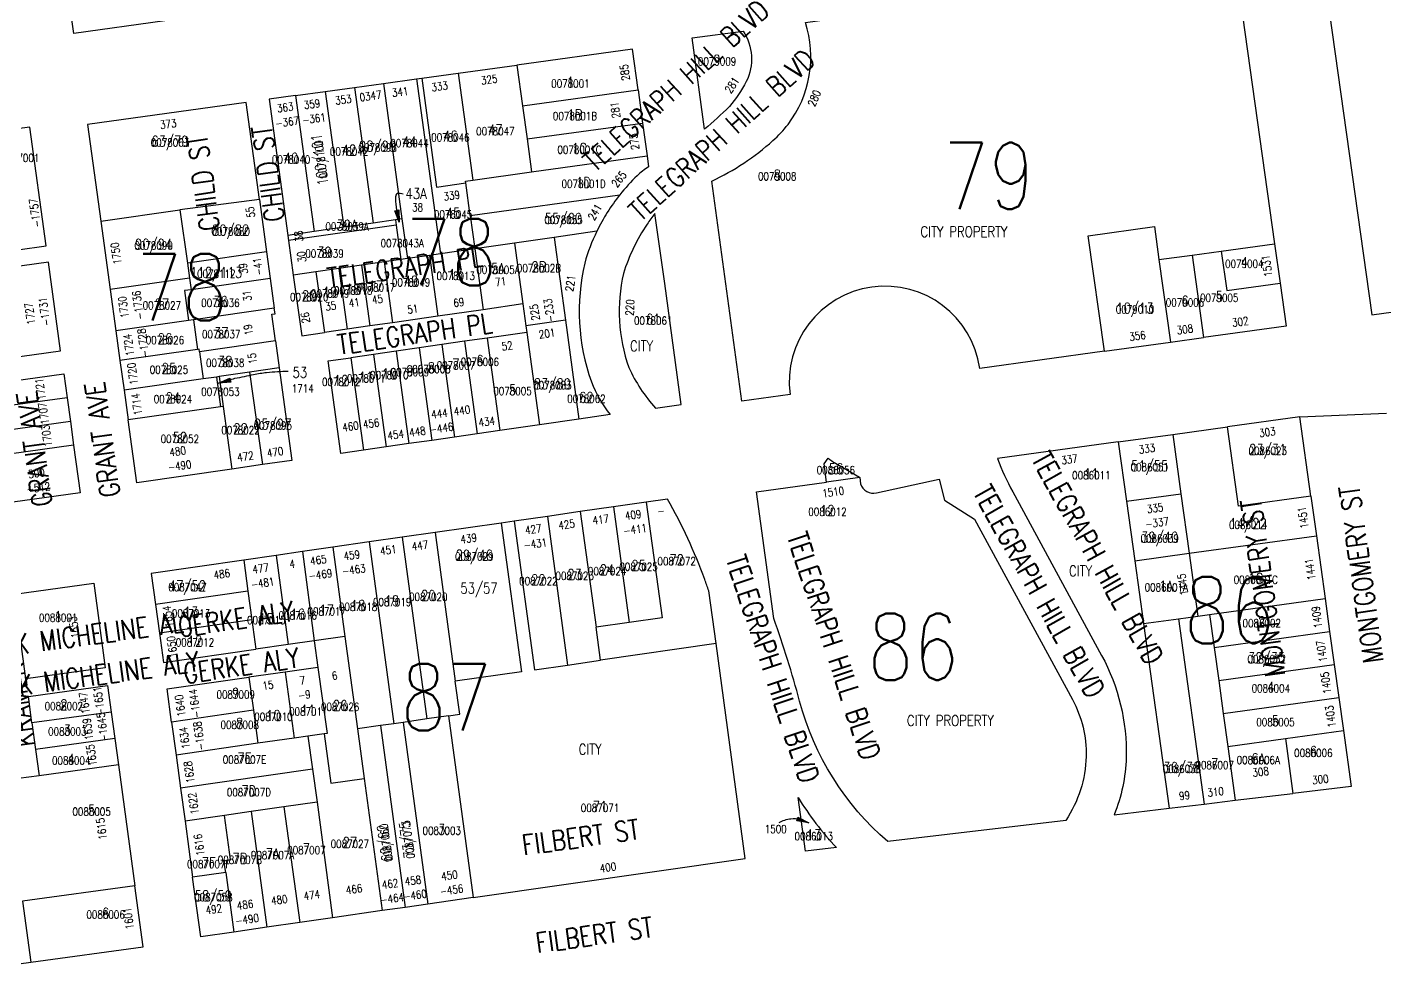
# Model space of a CAD drawing. Header units: feet. Extents: x 6006313 to 6012512, y 2119126 to 2122695.
# Drawn here: x 6010402 to 6011421, y 2119958 to 2120670 of the extents above; entities that cross this region are included whole.
import ezdxf
from ezdxf.enums import TextEntityAlignment as Align

# ---------------------------------------------------------------- set-up
doc = ezdxf.new("R2010")
doc.units = ezdxf.units.FT
doc.header["$LTSCALE"] = 100
doc.header["$MEASUREMENT"] = 0
doc.layers.get('0').update_dxf_attribs({"linetype": 'CONTINUOUS'})
for name, color, linetype in [('ADDRESS', 1, 'CONTINUOUS'), ('BLKLOT', 2, 'CONTINUOUS'), ('BLOCK_NUMBERS', 3, 'CONTINUOUS'), ('LEADER', 7, 'CONTINUOUS'), ('LOT_LINES', 4, 'CONTINUOUS'), ('LOT_NUMBERS', 7, 'CONTINUOUS'), ('ROW', 6, 'CONTINUOUS'), ('ST_NAME_IN_BLK', 7, 'CONTINUOUS'), ('ST_NAME_IN_ST', 6, 'CONTINUOUS')]:
    doc.layers.add(name, color=color, linetype=linetype)
doc.styles.add('ADDTXT', font='ROMANS.shx', dxfattribs={"width": 0.8, "height": 6})
doc.styles.add('BLKLOT', font='ROMANS.shx', dxfattribs={"width": 0.8, "height": 6})
doc.styles.add('BLOCK_NO', font='ROMANS.SHX', dxfattribs={"width": 0.8, "height": 50})
doc.styles.add('LOT_NO', font='ROMANS.shx', dxfattribs={"width": 0.8, "height": 8})
doc.styles.add('SI', font='ROMANS.shx', dxfattribs={"width": 0.8, "height": 15})

# ---------------------------------------------------------------- blocks, each defined once
blk = doc.blocks.new('ARR')
for points in [[(0, 0), (1.5, -9), (-1.5, -9)], [(0, -1.2), (1.3, -8.8), (-1.3, -8.8)], [(0, -2.4), (1, -8.6), (-1, -8.6)], [(0, -3.6), (0.8, -8.4), (-0.8, -8.4)], [(0, -4.9), (0.6, -8.2), (-0.6, -8.2)], [(0, -6.1), (0.3, -8), (-0.3, -8)], [(0, -7.3), (0.1, -7.8), (-0.1, -7.8)]]:
    blk.add_lwpolyline(points, close=True)

msp = doc.modelspace()

# ---------------------------------------------------------------- linework, layer by layer
at = {"layer": 'LEADER'}
for points in [[(6010684.4, 2120545.2, 0.108134), (6010680.2, 2120545.6, 0.305423), (6010679, 2120544.5, 0.075197), (6010678.7, 2120542, 0.02142), (6010679.5, 2120533.1, 0.017037), (6010680.3, 2120528.6, 0.017003), (6010681.4, 2120524.2)], [(6010598.3, 2120412.2, 0.01653), (6010582.1, 2120411.2, 0.027046), (6010572.2, 2120409.7, 0.001702), (6010558.1, 2120406.8, 0.004896), (6010553.3, 2120405.7, 0.016463), (6010551.4, 2120405.2, 0.00594), (6010546.1, 2120403.5)], [(6010966.4, 2120073.9, -0.055338), (6010970.7, 2120075.8, -0.055338), (6010975.3, 2120076.8, -0.081262), (6010982.2, 2120076.3, -0.081262), (6010988.6, 2120073.6)]]:
    msp.add_lwpolyline(points, format="xyb", dxfattribs=at)
at = {"layer": 'LOT_LINES'}
for p, q in [((6011357, 2120378.2), (6011422, 2120381)), ((6010832.5, 2120195.6), (6010829.1, 2120220.4)), ((6010807.7, 2120192), (6010832.5, 2120195.6))]:
    msp.add_line(p, q, dxfattribs=at)
for points in [[(6010769.7, 2120642), (6010774, 2120611.3)], [(6010669.7, 2120628.2), (6010683.6, 2120526.6)], [(6010694.5, 2120631.6), (6010712.5, 2120500.4)], [(6010698.4, 2120632.2), (6010709.6, 2120550.5), (6010731.4, 2120553.6)], [(6010725.7, 2120635.9), (6010736.7, 2120555.7)], [(6010603.8, 2120619.1), (6010617.8, 2120517.1)], [(6010626.1, 2120622.2), (6010640.1, 2120520.3)], [(6010647.9, 2120625.2), (6010661.9, 2120523.4)], [(6010774, 2120611.3), (6010860.6, 2120623.3)], [(6010774, 2120611.3), (6010777.4, 2120586.6)], [(6010777.4, 2120586.6), (6010864, 2120598.5)], [(6010777.4, 2120586.6), (6010780.8, 2120561.8)], [(6010780.8, 2120561.8), (6010867.4, 2120573.8)], [(6010731.4, 2120553.6), (6010731.2, 2120554.9), (6010736.7, 2120555.7)], [(6010736.7, 2120555.7), (6010780.8, 2120561.8)], [(6010734.8, 2120529.2), (6010731.4, 2120553.6)], [(6010576.7, 2120541.1), (6010517.1, 2120533.5)], [(6010734.8, 2120529.2), (6010847, 2120544.7)], [(6010457.8, 2120525), (6010517.1, 2120533.5)], [(6010517.1, 2120533.5), (6010522.7, 2120493.3)], [(6010678.7, 2120525.9), (6010661.9, 2120523.4)], [(6010683.6, 2120526.6), (6010678.7, 2120525.9)], [(6010678.7, 2120525.9), (6010679.2, 2120521.9)], [(6010683.6, 2120526.6), (6010687.7, 2120496.8)], [(6010734.8, 2120529.2), (6010738.3, 2120504.1)], [(6010617.8, 2120517.1), (6010598, 2120514.2)], [(6010679.2, 2120521.9), (6010598.6, 2120510.3)], [(6010640.1, 2120520.3), (6010617.8, 2120517.1)], [(6010661.9, 2120523.4), (6010640.1, 2120520.3)], [(6010679.2, 2120521.9), (6010682.8, 2120496.1)], [(6010829.7, 2120517.3), (6010797.6, 2120512.7)], [(6011210.5, 2120427.3), (6011198.3, 2120514), (6011247.9, 2120520.8), (6011251.3, 2120496.1)], [(6010767.9, 2120508.4), (6010738.3, 2120504.1)], [(6010797.6, 2120512.7), (6010767.9, 2120508.4)], [(6010767.9, 2120508.4), (6010774.2, 2120462.8)], [(6010797.6, 2120512.7), (6010806.1, 2120450.7)], [(6011297.9, 2120502.5), (6011338, 2120508)], [(6010582.1, 2120501.8), (6010522.7, 2120493.3)], [(6010670.2, 2120494.3), (6010653.2, 2120491.9)], [(6010682.8, 2120496.1), (6010670.2, 2120494.3)], [(6010670.2, 2120494.3), (6010676.5, 2120448.7)], [(6010687.7, 2120496.8), (6010682.8, 2120496.1)], [(6010704.2, 2120499.2), (6010687.7, 2120496.8)], [(6010712.5, 2120500.4), (6010704.2, 2120499.2)], [(6010704.2, 2120499.2), (6010710.5, 2120453.6)], [(6010738.3, 2120504.1), (6010712.5, 2120500.4)], [(6010738.3, 2120504.1), (6010744.5, 2120458.5)], [(6011251.3, 2120496.1), (6011276.1, 2120499.5)], [(6011251.3, 2120496.1), (6011260, 2120434.2)], [(6011276.1, 2120499.5), (6011297.9, 2120502.5)], [(6011276.1, 2120499.5), (6011284.8, 2120437.6)], [(6011297.9, 2120502.5), (6011302.1, 2120472.8), (6011342.2, 2120478.3)], [(6010522.7, 2120493.3), (6010524.2, 2120482.2)], [(6010619.1, 2120487), (6010602.1, 2120484.5)], [(6010636.2, 2120489.4), (6010619.1, 2120487)], [(6010619.1, 2120487), (6010625.4, 2120441.4)], [(6010653.2, 2120491.9), (6010636.2, 2120489.4)], [(6010636.2, 2120489.4), (6010642.4, 2120443.8)], [(6010653.2, 2120491.9), (6010659.4, 2120446.3)], [(6010524.2, 2120482.2), (6010464.8, 2120473.6)], [(6010524.2, 2120482.2), (6010525.4, 2120473.5)], [(6010584.8, 2120482), (6010525.4, 2120473.5)], [(6010525.4, 2120473.5), (6010520.4, 2120472.8), (6010523.5, 2120450.5)], [(6010587.8, 2120459.7), (6010527.2, 2120451)], [(6010523.5, 2120450.5), (6010469.1, 2120442.6)], [(6010527.2, 2120451), (6010523.5, 2120450.5)], [(6010527.2, 2120451), (6010530.3, 2120428.7)], [(6010806.1, 2120450.7), (6010776.4, 2120446.5)], [(6010806.1, 2120450.7), (6010816.3, 2120376.4)], [(6010588.7, 2120435.1), (6010531.8, 2120426.9)], [(6010730.4, 2120434.8), (6010739.9, 2120365.4)], [(6010747.4, 2120437.2), (6010757, 2120367.9)], [(6010777.1, 2120441.5), (6010786.6, 2120372.2)], [(6010530.3, 2120428.7), (6010472.1, 2120420.4)], [(6010531.8, 2120426.9), (6010531.5, 2120428.9), (6010530.3, 2120428.7)], [(6010531.8, 2120426.9), (6010534.6, 2120406.6)], [(6010662.2, 2120425), (6010671.7, 2120355.6)], [(6010679.2, 2120427.4), (6010688.8, 2120358.1)], [(6010696.4, 2120429.9), (6010705.9, 2120360.5)], [(6010713.4, 2120432.3), (6010722.9, 2120363)], [(6010591.5, 2120414.8), (6010569.3, 2120411.6)], [(6010645.2, 2120422.5), (6010654.7, 2120353.2)], [(6010534.6, 2120406.6), (6010475.2, 2120398.1)], [(6010544.5, 2120408), (6010534.6, 2120406.6)], [(6010546.6, 2120408.3), (6010544.5, 2120408)], [(6010544.5, 2120408), (6010547.5, 2120385.7)], [(6010569.3, 2120411.6), (6010546.6, 2120408.3)], [(6010546.6, 2120408.3), (6010549.6, 2120386)], [(6010569.3, 2120411.6), (6010578.9, 2120342.3)], [(6010432.4, 2120392.5), (6010373, 2120384.3)], [(6010547.5, 2120385.7), (6010478.2, 2120375.8)], [(6010549.6, 2120386), (6010547.5, 2120385.7)], [(6010549.6, 2120386), (6010556.1, 2120339)], [(6010434.9, 2120374.7), (6010375.4, 2120366.5)], [(6011261.7, 2120365), (6011267.8, 2120320.4)], [(6011365.2, 2120318.7), (6011311, 2120311.2), (6011302.8, 2120370.7)], [(6010437.3, 2120356.8), (6010377.9, 2120348.7)], [(6011220.8, 2120359.4), (6011227, 2120314.8)], [(6011026.9, 2120332.6), (6011002, 2120329.2)], [(6010866.8, 2120314.2), (6010878.6, 2120227.5), (6010853.9, 2120223.9)], [(6011227, 2120314.8), (6011267.8, 2120320.4)], [(6011227, 2120314.8), (6011233.2, 2120270.2)], [(6011267.8, 2120320.4), (6011274, 2120275.9)], [(6010792.6, 2120303.5), (6010807.7, 2120192)], [(6010817.3, 2120307.1), (6010829.1, 2120220.4)], [(6010842.1, 2120310.6), (6010853.9, 2120223.9)], [(6010708.5, 2120291.4), (6010723.6, 2120179.9)], [(6010757.9, 2120298.5), (6010773.1, 2120187), (6010723.6, 2120179.9)], [(6010767.8, 2120299.9), (6010783, 2120188.5), (6010807.7, 2120192)], [(6010631.7, 2120280.4), (6010640.8, 2120213.5)], [(6010659, 2120284.3), (6010677.5, 2120148)], [(6010683.7, 2120287.8), (6010702.2, 2120151.6)], [(6011274, 2120275.9), (6011369.4, 2120289)], [(6010564.9, 2120270.7), (6010568.1, 2120247.5)], [(6010589.2, 2120274.2), (6010598.3, 2120207.4)], [(6010609, 2120277.1), (6010617.8, 2120210.2)], [(6011233.2, 2120270.2), (6011274, 2120275.9)], [(6011233.2, 2120270.2), (6011239.7, 2120223.2)], [(6011274, 2120275.9), (6011280.5, 2120228.8)], [(6010568.1, 2120247.5), (6010498.8, 2120237.5)], [(6010568.1, 2120247.5), (6010571, 2120226)], [(6011289.2, 2120230), (6011375.9, 2120242)], [(6011280.5, 2120228.8), (6011289.2, 2120230)], [(6011289.2, 2120230), (6011292.6, 2120205.2)], [(6010571, 2120226), (6010501.7, 2120216)], [(6010571, 2120226), (6010574, 2120203.9)], [(6010853.9, 2120223.9), (6010829.1, 2120220.4)], [(6011239.7, 2120223.2), (6011265.9, 2120226.8)], [(6011239.7, 2120223.2), (6011258.9, 2120084.7)], [(6011265.9, 2120226.8), (6011280.5, 2120228.8)], [(6011265.9, 2120226.8), (6011285.2, 2120087.8)], [(6010640.8, 2120213.5), (6010617.8, 2120210.2)], [(6010640.8, 2120213.5), (6010650.3, 2120144.1)], [(6011292.6, 2120205.2), (6011379.3, 2120217.2)], [(6010919.1, 2120208.1), (6010832.5, 2120195.6)], [(6011292.6, 2120205.2), (6011296.1, 2120180.5)], [(6010620.5, 2120190.3), (6010627.5, 2120140.8), (6010625.3, 2120140.5)], [(6011296.1, 2120180.5), (6011382.7, 2120192.4)], [(6010568.8, 2120182.9), (6010572.2, 2120158.1)], [(6010596, 2120186.8), (6010602.7, 2120137.3)], [(6010718.6, 2120153.9), (6010727, 2120155.1), (6010723.6, 2120179.9)], [(6011296.1, 2120180.5), (6011299.5, 2120155.7)], [(6010572.2, 2120158.1), (6010510.8, 2120149.3)], [(6010572.2, 2120158.1), (6010575.5, 2120133.4)], [(6011299.5, 2120155.7), (6011386.2, 2120167.7)], [(6010465.5, 2120156.8), (6010406, 2120148.6)], [(6010677.5, 2120148), (6010667.5, 2120146.6)], [(6010684.5, 2120149), (6010677.5, 2120148)], [(6010702.2, 2120151.6), (6010684.5, 2120149)], [(6010684.5, 2120149), (6010703.1, 2120012.8)], [(6010718.6, 2120153.9), (6010702.2, 2120151.6)], [(6010718.6, 2120153.9), (6010737.1, 2120017.7)], [(6011299.5, 2120155.7), (6011302.9, 2120130.9)], [(6010613.1, 2120138.8), (6010602.7, 2120137.3)], [(6010625.3, 2120140.5), (6010613.1, 2120138.8)], [(6010613.1, 2120138.8), (6010616.5, 2120114)], [(6010625.3, 2120140.5), (6010630.3, 2120103.4), (6010655.3, 2120107)], [(6010667.5, 2120146.6), (6010650.3, 2120144.1)], [(6010650.3, 2120144.1), (6010655.3, 2120107)], [(6010667.5, 2120146.6), (6010686, 2120010.3)], [(6011346.1, 2120136.9), (6011389.6, 2120142.9)], [(6010468.2, 2120137), (6010408.7, 2120128.8)], [(6010575.5, 2120133.4), (6010514.2, 2120124.5)], [(6010602.7, 2120137.3), (6010575.5, 2120133.4)], [(6011302.9, 2120130.9), (6011346.1, 2120136.9)], [(6011302.9, 2120130.9), (6011308.5, 2120090.6)], [(6011346.1, 2120136.9), (6011351.8, 2120095.8)], [(6010470.9, 2120117.2), (6010411.4, 2120109)], [(6010616.5, 2120114), (6010517.5, 2120099.8)], [(6010616.5, 2120114), (6010619.9, 2120089.2)], [(6010655.3, 2120107), (6010668.8, 2120007.9)], [(6010619.9, 2120089.2), (6010595.1, 2120085.7)], [(6010619.9, 2120089.2), (6010631.6, 2120002.5)], [(6010550.6, 2120079.3), (6010520.9, 2120075)], [(6010551.4, 2120036.4), (6010550.1, 2120045.3), (6010555.1, 2120046.1), (6010550.6, 2120079.3)], [(6010570.4, 2120082.1), (6010550.6, 2120079.3)], [(6010595.1, 2120085.7), (6010570.4, 2120082.1)], [(6010570.4, 2120082.1), (6010582.2, 2119995.4)], [(6010595.1, 2120085.7), (6010606.9, 2119999)], [(6010551.4, 2120036.4), (6010526.6, 2120032.9)], [(6010551.4, 2120036.4), (6010557.4, 2119991.8)], [(6010483.2, 2120026.5), (6010399, 2120014.9)], [(6010399, 2120014.9), (6010405.2, 2119969.1)]]:
    msp.add_lwpolyline(points, dxfattribs=at)
at = {"layer": 'ROW'}
for points in [[(6011781.3, 2120783.4), (6011372.7, 2120727.1), (6011410.9, 2120454.7), (6011819.5, 2120511.1)], [(6010452.4, 2120253.4), (6010461, 2120190), (6010401.5, 2120181.8), (6010392.9, 2120245.2)]]:
    msp.add_lwpolyline(points, close=True, dxfattribs=at)
for points in [[(6011210.5, 2120427.3), (6011116.9, 2120414.4, 0.997033), (6010974.7, 2120394.8), (6010938.5, 2120389.8), (6010915.9, 2120555, 0.074666), (6010961.8, 2120585.3, 0.049848), (6010973.1, 2120597.4, 0.24629), (6010986.1, 2120674), (6011308.5, 2120718.5), (6011338, 2120508)], [(6010867.4, 2120573.8), (6010868.5, 2120565.6, 0.046554), (6010860, 2120559, 0.033099), (6010847, 2120544.7)], [(6010847, 2120544.7, 0.05569), (6010829.7, 2120517.3)], [(6010829.7, 2120517.3, 0.043578), (6010820.7, 2120493.5, 0.143816), (6010825.6, 2120404.5, 0.065726), (6010839.6, 2120379.8), (6010816.3, 2120376.4)], [(6011220.8, 2120359.4), (6011130.1, 2120346.9, 0.03276), (6011141.6, 2120322), (6011208.3, 2120199.3, -0.131652), (6011226.7, 2120122.7, -0.092183), (6011217.6, 2120079.8), (6011258.9, 2120084.7)], [(6011002, 2120329.2), (6011000.1, 2120343), (6011003.2, 2120347.1, 0.02304), (6011008.6, 2120343.4), (6011026.8, 2120333), (6011026.9, 2120332.6)], [(6011026.9, 2120332.6), (6011027.5, 2120327.9, 0.393626), (6011039.5, 2120321.2), (6011086.4, 2120331.3), (6011090.4, 2120315.7), (6011113, 2120301.3), (6011186.4, 2120166.1, -0.131652), (6011196.7, 2120123.5, -0.142784), (6011181.4, 2120075.5), (6011047.9, 2120059.7, -0.151418), (6010981.8, 2120165, 0.021619), (6010962.4, 2120226.9), (6010949.5, 2120321.9), (6011002, 2120329.2)], [(6010919.1, 2120208.1), (6010913.7, 2120247.7, 0.005213), (6010910.7, 2120256.2, 0.038541), (6010882.8, 2120316.5), (6010866.8, 2120314.2)]]:
    msp.add_lwpolyline(points, format="xyb", dxfattribs=at)
for points in [[(6010502.2, 2120699.8), (6010505.7, 2120675.1), (6010437.6, 2120665.6), (6010434.1, 2120690.4)], [(6010860.6, 2120623.3), (6010856.4, 2120654), (6010769.7, 2120642)], [(6010725.7, 2120635.9), (6010769.7, 2120642)], [(6010647.9, 2120625.2), (6010669.7, 2120628.2)], [(6010669.7, 2120628.2), (6010694.5, 2120631.6)], [(6010694.5, 2120631.6), (6010698.4, 2120632.2)], [(6010698.4, 2120632.2), (6010725.7, 2120635.9)], [(6010603.8, 2120619.1), (6010584, 2120616.3), (6010598, 2120514.2)], [(6010603.8, 2120619.1), (6010626.1, 2120622.2)], [(6010626.1, 2120622.2), (6010647.9, 2120625.2)], [(6010860.6, 2120623.3), (6010864, 2120598.5)], [(6010576.7, 2120541.1), (6010566.7, 2120613.9), (6010447.8, 2120597.5), (6010457.8, 2120525)], [(6010864, 2120598.5), (6010867.4, 2120573.8)], [(6010395.5, 2120503.4), (6010416.8, 2120506.4), (6010404.5, 2120595.5), (6010383.3, 2120592.6)], [(6010576.7, 2120541.1), (6010582.1, 2120501.8)], [(6010457.8, 2120525), (6010464.8, 2120473.6)], [(6010598, 2120514.2), (6010598.6, 2120510.3)], [(6010598.6, 2120510.3), (6010602.1, 2120484.5)], [(6011338, 2120508), (6011342.2, 2120478.3)], [(6010328.5, 2120414), (6010427.6, 2120427.7), (6010418.5, 2120494.1), (6010319.4, 2120480.5)], [(6010582.1, 2120501.8), (6010584.8, 2120482)], [(6010602.1, 2120484.5), (6010608.4, 2120438.9), (6010625.4, 2120441.4)], [(6010464.8, 2120473.6), (6010469.1, 2120442.6)], [(6010584.8, 2120482), (6010587.8, 2120459.7)], [(6011342.2, 2120478.3), (6011346.7, 2120446.1), (6011284.8, 2120437.6)], [(6010588.7, 2120435.1), (6010586, 2120455.1), (6010588.4, 2120455.4), (6010587.8, 2120459.7)], [(6010710.5, 2120453.6), (6010676.5, 2120448.7)], [(6010744.5, 2120458.5), (6010710.5, 2120453.6)], [(6010774.2, 2120462.8), (6010744.5, 2120458.5)], [(6010774.2, 2120462.8), (6010776.4, 2120446.5)], [(6010642.4, 2120443.8), (6010625.4, 2120441.4)], [(6010659.4, 2120446.3), (6010642.4, 2120443.8)], [(6010676.5, 2120448.7), (6010659.4, 2120446.3)], [(6010776.4, 2120446.5), (6010777.1, 2120441.5)], [(6010469.1, 2120442.6), (6010472.1, 2120420.4)], [(6010588.7, 2120435.1), (6010591.5, 2120414.8)], [(6010730.4, 2120434.8), (6010713.4, 2120432.3)], [(6010747.4, 2120437.2), (6010730.4, 2120434.8)], [(6010777.1, 2120441.5), (6010747.4, 2120437.2)], [(6011210.5, 2120427.3), (6011260, 2120434.2)], [(6011260, 2120434.2), (6011284.8, 2120437.6)], [(6010662.2, 2120425), (6010645.2, 2120422.5)], [(6010679.2, 2120427.4), (6010662.2, 2120425)], [(6010696.4, 2120429.9), (6010679.2, 2120427.4)], [(6010713.4, 2120432.3), (6010696.4, 2120429.9)], [(6010472.1, 2120420.4), (6010475.2, 2120398.1)], [(6010591.5, 2120414.8), (6010601, 2120345.4), (6010578.9, 2120342.3)], [(6010654.7, 2120353.2), (6010637.8, 2120350.7), (6010628.3, 2120420.1), (6010645.2, 2120422.5)], [(6010370.5, 2120402.2), (6010430, 2120410.3), (6010432.4, 2120392.5)], [(6010432.4, 2120392.5), (6010434.9, 2120374.7)], [(6010475.2, 2120398.1), (6010478.2, 2120375.8)], [(6010434.9, 2120374.7), (6010437.3, 2120356.8)], [(6010556.1, 2120339), (6010484.7, 2120328.7), (6010478.2, 2120375.8)], [(6010786.6, 2120372.2), (6010757, 2120367.9)], [(6010816.3, 2120376.4), (6010786.6, 2120372.2)], [(6011365.2, 2120318.7), (6011357, 2120378.2), (6011302.8, 2120370.7)], [(6010722.9, 2120363), (6010705.9, 2120360.5)], [(6010739.9, 2120365.4), (6010722.9, 2120363)], [(6010757, 2120367.9), (6010739.9, 2120365.4)], [(6011220.8, 2120359.4), (6011261.7, 2120365)], [(6011261.7, 2120365), (6011302.8, 2120370.7)], [(6010437.3, 2120356.8), (6010442.2, 2120321.2), (6010382.8, 2120313)], [(6010671.7, 2120355.6), (6010654.7, 2120353.2)], [(6010688.8, 2120358.1), (6010671.7, 2120355.6)], [(6010705.9, 2120360.5), (6010688.8, 2120358.1)], [(6010578.9, 2120342.3), (6010556.1, 2120339)], [(6010866.8, 2120314.2), (6010842.1, 2120310.6)], [(6011365.2, 2120318.7), (6011369.4, 2120289)], [(6010792.6, 2120303.5), (6010767.8, 2120299.9)], [(6010817.3, 2120307.1), (6010792.6, 2120303.5)], [(6010842.1, 2120310.6), (6010817.3, 2120307.1)], [(6010708.5, 2120291.4), (6010683.7, 2120287.8)], [(6010757.9, 2120298.5), (6010708.5, 2120291.4)], [(6010767.8, 2120299.9), (6010757.9, 2120298.5)], [(6010631.7, 2120280.4), (6010609, 2120277.1)], [(6010659, 2120284.3), (6010631.7, 2120280.4)], [(6010683.7, 2120287.8), (6010659, 2120284.3)], [(6011369.4, 2120289), (6011375.9, 2120242)], [(6010564.9, 2120270.7), (6010495.6, 2120260.8), (6010498.8, 2120237.5)], [(6010589.2, 2120274.2), (6010564.9, 2120270.7)], [(6010609, 2120277.1), (6010589.2, 2120274.2)], [(6011375.9, 2120242), (6011379.3, 2120217.2)], [(6010498.8, 2120237.5), (6010501.7, 2120216)], [(6010501.7, 2120216), (6010504.7, 2120193.9), (6010574, 2120203.9)], [(6010617.8, 2120210.2), (6010598.3, 2120207.4)], [(6010617.8, 2120210.2), (6010620.5, 2120190.3)], [(6011379.3, 2120217.2), (6011382.7, 2120192.4)], [(6010598.3, 2120207.4), (6010574, 2120203.9)], [(6010737.1, 2120017.7), (6010941, 2120047), (6010919.1, 2120208.1)], [(6010620.5, 2120190.3), (6010596, 2120186.8)], [(6011382.7, 2120192.4), (6011386.2, 2120167.7)], [(6010510.8, 2120149.3), (6010507.4, 2120174.1), (6010568.8, 2120182.9)], [(6010596, 2120186.8), (6010568.8, 2120182.9)], [(6010406, 2120148.6), (6010403.4, 2120168.4), (6010462.8, 2120176.6), (6010465.5, 2120156.8)], [(6011386.2, 2120167.7), (6011389.6, 2120142.9)], [(6010406, 2120148.6), (6010408.7, 2120128.8)], [(6010465.5, 2120156.8), (6010468.2, 2120137)], [(6010510.8, 2120149.3), (6010514.2, 2120124.5)], [(6011389.6, 2120142.9), (6011395.4, 2120100.9), (6011351.8, 2120095.8)], [(6010408.7, 2120128.8), (6010411.4, 2120109)], [(6010468.2, 2120137), (6010470.9, 2120117.2)], [(6010514.2, 2120124.5), (6010517.5, 2120099.8)], [(6010411.4, 2120109), (6010396.1, 2120106.9)], [(6010470.9, 2120117.2), (6010483.2, 2120026.5)], [(6010517.5, 2120099.8), (6010520.9, 2120075)], [(6011258.9, 2120084.7), (6011285.2, 2120087.8)], [(6011285.2, 2120087.8), (6011308.5, 2120090.6)], [(6011308.5, 2120090.6), (6011351.8, 2120095.8)], [(6010520.9, 2120075), (6010526.6, 2120032.9)], [(6010405.2, 2119969.1), (6010489.4, 2119980.6), (6010483.2, 2120026.5)], [(6010557.4, 2119991.8), (6010532.7, 2119988.3), (6010526.6, 2120032.9)], [(6010737.1, 2120017.7), (6010703.1, 2120012.8)], [(6010668.8, 2120007.9), (6010631.6, 2120002.5)], [(6010686, 2120010.3), (6010668.8, 2120007.9)], [(6010703.1, 2120012.8), (6010686, 2120010.3)], [(6010582.2, 2119995.4), (6010557.4, 2119991.8)], [(6010606.9, 2119999), (6010582.2, 2119995.4)], [(6010631.6, 2120002.5), (6010606.9, 2119999)], [(6010326, 2119958.2), (6010405.2, 2119969.1)]]:
    msp.add_lwpolyline(points, dxfattribs=at)
for points in [[(6010939.4, 2120667.5, -0.267269), (6010941.8, 2120629.6, -0.055632), (6010929.1, 2120610.9, -0.021311), (6010910.5, 2120593.8), (6010901.1, 2120662.3)], [(6010873.3, 2120530.7, 0.017538), (6010867.4, 2120522.6, 0.071683), (6010849.7, 2120485.7, 0.140517), (6010853.7, 2120415.2, 0.078347), (6010873.8, 2120384.7), (6010893, 2120387.5), (6010880.6, 2120478.1)], [(6010980.6, 2120092.8, 0.049484), (6011009.4, 2120055.1), (6010986.1, 2120052.4)]]:
    msp.add_lwpolyline(points, format="xyb", close=True, dxfattribs=at)

# ---------------------------------------------------------------- block references
at = {"layer": 'LEADER'}
for p, rotation in [((6010681.4, 2120524.2), 191.0355116387303), ((6010546.1, 2120403.5), 103.8842708843008), ((6010988.6, 2120073.6), 250.871327479302)]:
    msp.add_blockref('ARR', p, dxfattribs=dict(at, rotation=rotation))

# ---------------------------------------------------------------- texts
at = {"layer": 'ADDRESS', "style": 'ADDTXT', "width": 0.8}
for s, rotation, p in [('285', 97.8163, (6010853.7, 2120636.8)), ('333', 7.8792, (6010712.2, 2120623)), ('325', 7.8792, (6010749.4, 2120628.1)), ('281', 56.3328, (6010933.6, 2120625.3)), ('359', 7.8792, (6010616.5, 2120609.7)), ('353', 7.8792, (6010640, 2120613)), ('0347', 7.8792, (6010660.4, 2120615.8)), ('341', 7.8792, (6010682.6, 2120618.9)), ('280', 66.4525, (6010995.6, 2120615.9)), ('363', 7.8792, (6010596.4, 2120607.2)), ('281', 97.8163, (6010846.5, 2120608.6)), ('373', 7.8792, (6010508.7, 2120594.8)), ('-367', 7.8792, (6010597.9, 2120596.3)), ('-361', 7.8792, (6010618, 2120598.8)), ('275', 97.8163, (6010860.8, 2120584.9)), ('265', 50.8798, (6010848.7, 2120554.5)), ('339', 7.8792, (6010721.3, 2120541.1)), ('-1757', 97.8163, (6010411.3, 2120531.5)), ('55', 97.8163, (6010572.9, 2120532)), ('241', 59.5933, (6010830.9, 2120530.2)), ('38', 97.8163, (6010609.2, 2120514)), ('1750', 97.8163, (6010472.1, 2120501.1)), ('-41', 97.8163, (6010578.5, 2120491.3)), ('30', 97.8163, (6010611.3, 2120498.6)), ('1531', 97.9828, (6011335.2, 2120491.8)), ('39', 97.8163, (6010567.6, 2120489.8)), ('71', 8.188, (6010758, 2120476.6)), ('221', 82.3426, (6010812.8, 2120477.9)), ('-1731', 97.8269, (6010418.4, 2120457.5)), ('1730', 97.8163, (6010477.7, 2120460.8)), ('-1736', 97.8163, (6010488.6, 2120462.3)), ('31', 97.8163, (6010570.4, 2120469.4)), ('35', 8.188, (6010630.6, 2120458.3)), ('41', 8.188, (6010648.2, 2120460.8)), ('45', 8.188, (6010665.6, 2120463.3)), ('69', 8.188, (6010726.6, 2120461)), ('-233', 97.8163, (6010797, 2120458.4)), ('220', 86.9269, (6010857.5, 2120460)), ('1727', 97.8269, (6010407.5, 2120456)), ('26', 97.8163, (6010614.1, 2120452.9)), ('51', 8.188, (6010692.1, 2120456)), ('225', 97.8163, (6010786.1, 2120456.9)), ('-1728', 97.8163, (6010492.5, 2120434)), ('19', 97.8163, (6010571.3, 2120443.9)), ('201', 8.188, (6010792.8, 2120437.7)), ('308', 7.8544, (6011271.2, 2120440.8)), ('302', 7.8544, (6011312.7, 2120446.5)), ('1724', 97.8163, (6010481.6, 2120432.5)), ('52', 8.188, (6010762.9, 2120428.4)), ('356', 7.8544, (6011235.6, 2120435.9)), ('15', 97.8163, (6010574.3, 2120422.3)), ('1720', 97.8163, (6010484.5, 2120410.9)), ('1721', 97.8163, (6010415.3, 2120399.3)), ('1714', 97.8163, (6010487.7, 2120388)), ('1707', 97.8163, (6010417.8, 2120381.1)), ('444', 8.188, (6010712.1, 2120377.6)), ('440', 8.188, (6010729, 2120380)), ('460', 8.188, (6010645.4, 2120368)), ('456', 8.188, (6010660.9, 2120370.2)), ('-446', 8.188, (6010713.7, 2120366.7)), ('434', 8.188, (6010747.6, 2120371.6)), ('1703', 97.8163, (6010420.1, 2120364.3)), ('454', 8.188, (6010679.3, 2120361.8)), ('448', 8.188, (6010695.6, 2120364.1)), ('303', 7.8544, (6011333, 2120363.7)), ('480', 8.188, (6010515.8, 2120349.3)), ('472', 8.188, (6010566.6, 2120345.5)), ('470', 8.188, (6010588.9, 2120348.8)), ('333', 7.8544, (6011242.7, 2120351.3)), ('-490', 8.188, (6010517.3, 2120338.5)), ('337', 7.8544, (6011184.6, 2120343.3)), ('500', 7.8269, (6010409.9, 2120332.9)), ('-512', 7.8269, (6010411.4, 2120322)), ('1510', 7.8544, (6011007.4, 2120318.8)), ('335', 7.8544, (6011248.8, 2120306.7)), ('425', 8.188, (6010807.5, 2120294.5)), ('417', 8.188, (6010833.1, 2120298.2)), ('409', 8.188, (6010857.4, 2120301.7)), ('-', 8.188, (6010878.2, 2120304.7)), ('-337', 7.8544, (6011250.3, 2120295.8)), ('1451', 97.8871, (6011362.4, 2120303)), ('439', 8.188, (6010734, 2120284)), ('427', 8.188, (6010782.5, 2120290.9)), ('-411', 8.188, (6010858.9, 2120290.8)), ('451', 8.188, (6010673.8, 2120275.3)), ('447', 8.188, (6010697.5, 2120278.7)), ('-431', 8.188, (6010784, 2120280)), ('4', 8.188, (6010601.7, 2120264.9)), ('465', 8.188, (6010621.3, 2120267.8)), ('459', 8.188, (6010646.4, 2120271.4)), ('1441', 97.8871, (6011367.7, 2120264.3)), ('486', 8.188, (6010548.9, 2120257.3)), ('477', 8.188, (6010578, 2120261.5)), ('-469', 8.188, (6010622.9, 2120256.9)), ('-463', 8.188, (6010647.9, 2120260.5)), ('1445', 97.8544, (6011272.2, 2120252.8)), ('-481', 8.188, (6010579.5, 2120250.6)), ('1654', 97.7369, (6010511.1, 2120228.8)), ('1409', 97.8871, (6011372.7, 2120228.4)), ('1653', 97.7369, (6010440.6, 2120220.8)), ('1650', 97.7369, (6010514.2, 2120206)), ('1407', 97.8871, (6011376.3, 2120202.8)), ('15', 8.188, (6010583.5, 2120173.9)), ('7', 8.188, (6010609.3, 2120177.6)), ('6', 8.188, (6010633.5, 2120181.1)), ('1405', 97.8871, (6011379.5, 2120179.1)), ('1647', 97.7369, (6010448.4, 2120164)), ('-1651', 97.7369, (6010459.3, 2120165.4)), ('1640', 97.7369, (6010520.2, 2120162)), ('-1644', 97.7369, (6010531.1, 2120163.5)), ('-9', 8.188, (6010610.8, 2120166.7)), ('1403', 97.8871, (6011383, 2120153.9)), ('1639', 97.7369, (6010451, 2120144.4)), ('-1645', 97.7369, (6010461.9, 2120145.9)), ('-1638', 97.7369, (6010534.4, 2120139.3)), ('1634', 97.7369, (6010523.5, 2120137.8)), ('1635', 97.7369, (6010453.7, 2120124.8)), ('1628', 97.7369, (6010526.9, 2120112.2)), ('308', 6.764, (6011327.9, 2120109)), ('300', 6.764, (6011372.7, 2120103.3)), ('99', 6.764, (6011270.8, 2120091.2)), ('310', 6.764, (6011294.1, 2120093.9)), ('1622', 97.7369, (6010530.1, 2120088.6)), ('1615', 97.7369, (6010461.2, 2120069.6)), ('1616', 97.7369, (6010534.4, 2120057.6)), ('450', 8.188, (6010719.6, 2120031.3)), ('400', 8.188, (6010838.5, 2120037.3)), ('466', 8.188, (6010648.1, 2120021)), ('462', 8.188, (6010675.1, 2120024.9)), ('458', 8.188, (6010692.3, 2120027.4)), ('-456', 8.188, (6010721.2, 2120020.4)), ('486', 8.188, (6010566.3, 2120009.3)), ('480', 8.188, (6010592, 2120013)), ('474', 8.188, (6010616.4, 2120016.5)), ('-464', 8.188, (6010676.7, 2120014)), ('-460', 8.188, (6010693.8, 2120016.5)), ('1601', 97.7369, (6010481.4, 2120002.4)), ('492', 8.188, (6010542.9, 2120005.9)), ('-490', 8.188, (6010567.9, 2119998.4))]:
    msp.add_text(s, height=6, rotation=rotation, dxfattribs=at).set_placement(p, align=Align.CENTER)
for s, p in [('38', (6010695.3, 2120532.2)), ('1714', (6010609.2, 2120396.4)), ('1500', (6010963.9, 2120066))]:
    msp.add_text(s, height=6, dxfattribs=at).set_placement(p, align=Align.CENTER)
at = {"layer": 'BLKLOT', "style": 'BLKLOT', "width": 0.8}
for s, p in [('0079009', (6010919.9, 2120641.7)), ('0078001', (6010809.9, 2120625.1)), ('0078001B', (6010813.3, 2120600.7)), ('0078063', (6010509.6, 2120580.8)), ('0078044', (6010689.2, 2120580.4)), ('0078046', (6010719.9, 2120584.7)), ('0078047', (6010753.6, 2120589.3)), ('0078042', (6010643.9, 2120574.1)), ('0078098', (6010665.3, 2120577.1)), ('0078001C', (6010816.7, 2120575.5)), ('0077001', (6010397.2, 2120569.3)), ('0078040', (6010600.4, 2120568.1)), ('0078001D', (6010819.8, 2120549.9)), ('0079008', (6010965, 2120555.5)), ('0078045', (6010721.9, 2120527)), ('0078055', (6010804.7, 2120522.8)), ('0078080', (6010555.1, 2120514.2)), ('0078039A', (6010642.4, 2120517.9)), ('0078090', (6010497.3, 2120503.6)), ('0078043A', (6010683.8, 2120505.3)), ('0078039', (6010625.5, 2120497.6)), ('0079004', (6011315.3, 2120489.9)), ('0078112', (6010544.3, 2120482.4)), ('0078013', (6010723.9, 2120480.8)), ('0078005A', (6010755.6, 2120485.4)), ('0078002B', (6010786.3, 2120486.6)), ('0078019', (6010629.7, 2120467.6)), ('0078018', (6010647, 2120469.8)), ('0078017', (6010664, 2120472.2)), ('0078049', (6010690.4, 2120476)), ('0078027', (6010503.5, 2120458.7)), ('0078036', (6010547.4, 2120460.6)), ('0078020', (6010614, 2120465)), ('0079006', (6011270.8, 2120460.9)), ('0079005', (6011296.5, 2120464.4)), ('0078061', (6010872, 2120447.3)), ('0079010', (6011233.3, 2120455.7)), ('0078037', (6010548, 2120437.1)), ('0078026', (6010505.8, 2120432.7)), ('0078025', (6010508.8, 2120410.5)), ('0078038', (6010551, 2120415.6)), ('0078010', (6010674.1, 2120406.5)), ('0078009', (6010689.5, 2120408.7)), ('0078008', (6010705.7, 2120411)), ('0078007', (6010724, 2120413.7)), ('0078006', (6010742, 2120416.3)), ('0078012', (6010638, 2120401.3)), ('0078011', (6010656.7, 2120404)), ('0078083', (6010796.4, 2120398.8)), ('0078024', (6010511.8, 2120388.5)), ('0078053', (6010547.4, 2120394)), ('0078005', (6010766.5, 2120394.5)), ('0078062', (6010821.9, 2120388.7)), ('0078095', (6010586.7, 2120368.6)), ('0078052', (6010517, 2120358.6)), ('0078022', (6010562.5, 2120365.2)), ('0086023', (6011332.9, 2120349.6)), ('0086051', (6011244.4, 2120337.4)), ('0086056', (6011009, 2120335.2)), ('0086011', (6011200.6, 2120331.3)), ('0086012', (6011002.7, 2120304)), ('0086014', (6011318.2, 2120294.1)), ('0086039', (6011251.9, 2120283.9)), ('0087029', (6010737.8, 2120270.4)), ('0087072', (6010889.6, 2120266.9)), ('0087023', (6010813.1, 2120255.9)), ('0087024', (6010837.4, 2120259.4)), ('0087025', (6010861, 2120262.8)), ('0087047', (6010522.7, 2120247.4)), ('0087022', (6010785.9, 2120252)), ('0086001A', (6011256.8, 2120247.3)), ('0086001C', (6011323.9, 2120253)), ('0087019', (6010676.2, 2120236.3)), ('0087020', (6010703.3, 2120240.1)), ('0088001', (6010425.7, 2120224.5)), ('0087013', (6010525.4, 2120227.8)), ('0087016', (6010605.4, 2120226.1)), ('0087017', (6010627.1, 2120229.2)), ('0087018', (6010650.7, 2120232.6)), ('0087015', (6010581.8, 2120222.7)), ('0086002', (6011328.4, 2120220.4)), ('0087012', (6010528.3, 2120206)), ('0086032', (6011332.1, 2120193.4)), ('0087009', (6010558.9, 2120166.9)), ('0086004', (6011335.2, 2120171.5)), ('0088002', (6010430, 2120158.2)), ('0087011', (6010613.3, 2120154.1)), ('0087026', (6010637.2, 2120157.6)), ('0087008', (6010561.9, 2120144.2)), ('0087010', (6010587.2, 2120150.3)), ('0086005', (6011338.7, 2120146.2)), ('0088003', (6010432.6, 2120139.2)), ('0086006', (6011367.1, 2120123.1)), ('0088004', (6010435.5, 2120117.4)), ('0087007E', (6010565.5, 2120118.1)), ('0086007', (6011293.1, 2120114)), ('0086006A', (6011325.8, 2120117.8)), ('0086036', (6011268.5, 2120111.1)), ('0087007D', (6010568.8, 2120093.6)), ('0087071', (6010832.1, 2120081.9)), ('0088005', (6010450.8, 2120079.1)), ('0087003', (6010713.4, 2120064.8)), ('0086013', (6010992.4, 2120060.6)), ('0087007', (6010611.9, 2120050.2)), ('0087027', (6010644.5, 2120054.9)), ('0087007B', (6010562, 2120043)), ('0087007A', (6010586.5, 2120046.5)), ('0087007F', (6010538.6, 2120039.7)), ('0087058', (6010542.1, 2120014.9)), ('0088006', (6010461.3, 2120001.9))]:
    msp.add_text(s, height=6, dxfattribs=at).set_placement(p, align=Align.CENTER)
for s, rotation, p in [('0078100', 97.8792, (6010625.7, 2120571.6)), ('0087060', 98.188, (6010674.6, 2120059.2)), ('0087073', 98.188, (6010691.3, 2120061.6))]:
    msp.add_text(s, height=6, rotation=rotation, dxfattribs=at).set_placement(p, align=Align.CENTER)
at = {"layer": 'BLOCK_NUMBERS', "style": 'BLOCK_NO', "width": 0.8}
for s, p in [('79', (6011123.9, 2120533.8)), ('78', (6010720.5, 2120476.6)), ('78', (6010518.7, 2120450.4)), ('86', (6011304.4, 2120208.1)), ('86', (6011067, 2120180.6)), ('87', (6010716.9, 2120143))]:
    msp.add_text(s, height=50, dxfattribs=at).set_placement(p, align=Align.CENTER)
at = {"layer": 'LOT_NUMBERS', "style": 'LOT_NO', "width": 0.8}
for s, p in [('9', (6010919.9, 2120641.7)), ('1', (6010809.9, 2120625.1)), ('1B', (6010813.3, 2120600.7)), ('47', (6010753.6, 2120589.3)), ('63/79', (6010509.6, 2120580.8)), ('98/99', (6010665.3, 2120577.1)), ('44', (6010689.2, 2120580.4)), ('46', (6010719.9, 2120584.7)), ('40', (6010600.4, 2120568.1)), ('42', (6010643.9, 2120574.1)), ('1C', (6010816.7, 2120575.5)), ('1D', (6010819.8, 2120549.9)), ('8', (6010965, 2120555.5)), ('43A', (6010694.2, 2120541.6)), ('45', (6010721.9, 2120527)), ('39A', (6010642.4, 2120517.9)), ('55/60', (6010804.7, 2120522.8)), ('80/82', (6010555.1, 2120514.2)), ('CITY PROPERTY', (6011105.1, 2120513)), ('90/94', (6010497.3, 2120503.6)), ('39', (6010625.5, 2120497.6)), ('2B', (6010786.3, 2120486.6)), ('4', (6011315.3, 2120489.9)), ('112/113', (6010544.3, 2120482.4)), ('49', (6010690.4, 2120476)), ('13', (6010723.9, 2120480.8)), ('5A', (6010755.6, 2120485.4)), ('19', (6010629.7, 2120467.6)), ('18', (6010647, 2120469.8)), ('17', (6010664, 2120472.2)), ('27', (6010503.5, 2120458.7)), ('36', (6010547.4, 2120460.6)), ('20', (6010614, 2120465)), ('10/13', (6011233.3, 2120455.7)), ('6', (6011270.8, 2120460.9)), ('5', (6011296.5, 2120464.4)), ('61', (6010872, 2120447.3)), ('37', (6010548, 2120437.1)), ('26', (6010505.8, 2120432.7)), ('CITY', (6010863.3, 2120427.3)), ('38', (6010551, 2120415.6)), ('6', (6010742, 2120416.3)), ('25', (6010508.8, 2120410.5)), ('53', (6010607, 2120407.5)), ('10', (6010674.1, 2120406.5)), ('9', (6010689.5, 2120408.7)), ('8', (6010705.7, 2120411)), ('7', (6010724, 2120413.7)), ('12', (6010638, 2120401.3)), ('11', (6010656.7, 2120404)), ('5', (6010766.5, 2120394.5)), ('83/89', (6010796.4, 2120398.8)), ('24', (6010511.8, 2120388.5)), ('62', (6010821.9, 2120388.7)), ('22', (6010562.5, 2120365.2)), ('95/97', (6010586.7, 2120368.6)), ('52', (6010517, 2120358.6)), ('23/31', (6011332.9, 2120349.6)), ('56', (6011009, 2120335.2)), ('51/55', (6011244.4, 2120337.4)), ('11', (6011200.6, 2120331.3)), ('12', (6011002.7, 2120304)), ('14/22', (6011318.2, 2120294.1)), ('39/40', (6011251.9, 2120283.9)), ('29/46', (6010737.8, 2120270.4)), ('25', (6010861, 2120262.8)), ('72', (6010889.6, 2120266.9)), ('22', (6010785.9, 2120252)), ('23', (6010813.1, 2120255.9)), ('24', (6010837.4, 2120259.4)), ('CITY', (6011192.5, 2120258.6)), ('1C', (6011323.9, 2120253)), ('47/52', (6010522.7, 2120247.4)), ('53/57', (6010741.4, 2120245.6)), ('1A', (6011256.8, 2120247.3)), ('18', (6010650.7, 2120232.6)), ('19', (6010676.2, 2120236.3)), ('20', (6010703.3, 2120240.1)), ('1', (6010425.7, 2120224.5)), ('13', (6010525.4, 2120227.8)), ('15', (6010581.8, 2120222.7)), ('16', (6010605.4, 2120226.1)), ('17', (6010627.1, 2120229.2)), ('2', (6011328.4, 2120220.4)), ('12', (6010528.3, 2120206)), ('32/35', (6011332.1, 2120193.4)), ('4', (6011335.2, 2120171.5)), ('9', (6010558.9, 2120166.9)), ('2', (6010430, 2120158.2)), ('10', (6010587.2, 2120150.3)), ('11', (6010613.3, 2120154.1)), ('26', (6010637.2, 2120157.6)), ('8', (6010561.9, 2120144.2)), ('CITY PROPERTY', (6011094.9, 2120146.4)), ('5', (6011338.7, 2120146.2)), ('3', (6010432.6, 2120139.2)), ('CITY', (6010824.7, 2120124.9)), ('6', (6011367.1, 2120123.1)), ('4', (6010435.5, 2120117.4)), ('7E', (6010565.5, 2120118.1)), ('36/38', (6011268.5, 2120111.1)), ('7', (6011293.1, 2120114)), ('6A', (6011325.8, 2120117.8)), ('7D', (6010568.8, 2120093.6)), ('5', (6010450.8, 2120079.1)), ('71', (6010832.1, 2120081.9)), ('3', (6010713.4, 2120064.8)), ('13', (6010992.4, 2120060.6)), ('7', (6010611.9, 2120050.2)), ('27', (6010644.5, 2120054.9)), ('7F', (6010538.6, 2120039.7)), ('7B', (6010562, 2120043)), ('7A', (6010586.5, 2120046.5)), ('58/59', (6010542.1, 2120014.9)), ('6', (6010461.3, 2120001.9))]:
    msp.add_text(s, height=8, dxfattribs=at).set_placement(p, align=Align.CENTER)
for s, rotation, p in [('100/101', 97.8792, (6010625.7, 2120571.6)), ('60/62', 98.188, (6010674.6, 2120059.2)), ('73/75', 98.188, (6010691.3, 2120061.6))]:
    msp.add_text(s, height=8, rotation=rotation, dxfattribs=at).set_placement(p, align=Align.CENTER)
at = {"layer": 'ST_NAME_IN_BLK', "style": 'SI', "width": 0.8}
for s, rotation, p in [('TELEGRAPH HILL BLVD', 42.2047, (6010894.2, 2120621.1)), ('CHILD ST', 97.8163, (6010542, 2120554.7)), ('TELEGRAPH PL', 8.188, (6010686.7, 2120483)), ('GRANT AVE', 97.8923, (6010415.5, 2120355.1)), ('TELEGRAPH HILL BLVD', 299.1406, (6011198.7, 2120268.6)), ('MONTGOMERY ST', 97.8923, (6011336.8, 2120250.9)), ('TELEGRAPH HILL BLVD', 288.408, (6011000.4, 2120204)), ('GERKE ALY', 8.188, (6010560.1, 2120219.2)), ('JACK MICHELINE ALY', 7.8269, (6010447.8, 2120207.1)), ('FILBERT ST', 7.9494, (6010818.6, 2120055.6))]:
    msp.add_text(s, height=15, rotation=rotation, dxfattribs=at).set_placement(p, align=Align.CENTER)
at = {"layer": 'ST_NAME_IN_ST', "style": 'SI', "width": 0.8}
for s, rotation, p in [('TELEGRAPH HILL BLVD', 42.2047, (6010928.5, 2120584)), ('CHILD ST', 97.8163, (6010590.7, 2120561.5)), ('TELEGRAPH PL', 8.188, (6010694.3, 2120433.1)), ('GRANT AVE', 97.8923, (6010466.4, 2120362.1)), ('TELEGRAPH HILL BLVD', 299.1406, (6011154.8, 2120243.6)), ('MONTGOMERY ST', 97.8923, (6011410.5, 2120261.1)), ('TELEGRAPH HILL BLVD', 288.408, (6010954.5, 2120186.8)), ('KRAMER PL', 97.7369, (6010402.2, 2120177.1)), ('JACK MICHELINE ALY', 7.8269, (6010450.6, 2120176.5)), ('GERKE ALY', 8.188, (6010564.1, 2120184.3)), ('FILBERT ST', 7.9494, (6010828.8, 2119982.2))]:
    msp.add_text(s, height=15, rotation=rotation, dxfattribs=at).set_placement(p, align=Align.CENTER)

doc.saveas('drawing.dxf')
